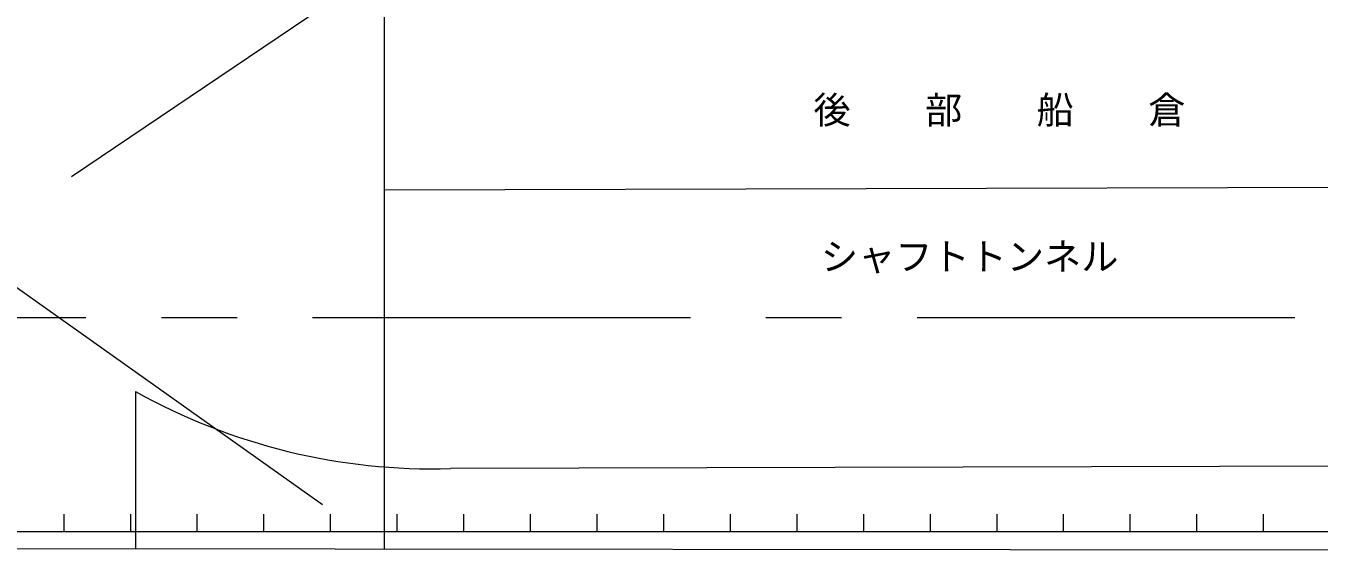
# Model space of a CAD drawing. Units: millimetres, scale not verified. Extents: x -51050 to 51050, y -29700 to 29700.
# Drawn here: x -35272 to -24405, y -19367 to -14950 of the extents above; entities that cross this region are included whole.
import ezdxf
from ezdxf.enums import TextEntityAlignment as Align

# ---------------------------------------------------------------- set-up
doc = ezdxf.new("R2010")
doc.units = ezdxf.units.MM
doc.header["$LTSCALE"] = 100
doc.linetypes.add('USER1', pattern=[50.8, 31.75, -6.35, 6.35, -6.35])
for name, color, linetype, lineweight in [('0-2_sunpou', 7, 'Continuous', 18), ('0-3_keijou', 7, 'Continuous', 18), ('0-6_center', 7, 'USER1', 18)]:
    doc.layers.add(name, color=color, linetype=linetype, lineweight=lineweight)
doc.layers.add('0-5_text', color=7, linetype='Continuous')
doc.styles.add('ＭＳ ゴシック', font='')
doc.styles.get('ＭＳ ゴシック').set_extended_font_data('MS Gothic')

msp = doc.modelspace()

# ---------------------------------------------------------------- linework, layer by layer
at = {"layer": '0-2_sunpou'}
for p, q in [((-34954.5, -19056), (-34954.5, -19201)), ((-34394.5, -19056), (-34394.5, -19201)), ((-33834.5, -19056), (-33834.5, -19201)), ((-33274.5, -19056), (-33274.5, -19201)), ((-32714.5, -19056), (-32714.5, -19201)), ((-32154.5, -19056), (-32154.5, -19201)), ((-31594.5, -19056), (-31594.5, -19201)), ((-31034.5, -19056), (-31034.5, -19201)), ((-30474.5, -19056), (-30474.5, -19201)), ((-29914.5, -19056), (-29914.5, -19201)), ((-29354.5, -19056), (-29354.5, -19201)), ((-28794.5, -19056), (-28794.5, -19201)), ((-28234.5, -19056), (-28234.5, -19201)), ((-27674.5, -19056), (-27674.5, -19201)), ((-27114.5, -19056), (-27114.5, -19201)), ((-26554.5, -19056), (-26554.5, -19201)), ((-25994.5, -19056), (-25994.5, -19201)), ((-25434.5, -19056), (-25434.5, -19201)), ((-24874.5, -19056), (-24874.5, -19201)), ((-43083.2, -19201), (29321.6, -19201))]:
    msp.add_line(p, q, dxfattribs=at)
at = {"layer": '0-3_keijou'}
for p, q in [((-32258.4, -19346.6), (-32258.4, -14443.3)), ((-21521.3, -16302.9), (-32258.4, -16331.9)), ((-34352.2, -18023.6), (-34352.2, -19344.3)), ((21321.8, -18529.8), (-31704.5, -18672.8)), ((-39320.2, -19338.8), (-14296.2, -19366.6))]:
    msp.add_line(p, q, dxfattribs=at)
msp.add_arc((-31853.4, -13556.5), 5118.5, 240.77829, 271.66646, dxfattribs=at)
at = {"layer": '0-6_center'}
for p, q in [((-39508.5, -14192.3), (-32258.4, -19346.6)), ((-32258.4, -14443.3), (-39507.6, -19340.4)), ((-14448.1, -17404.4), (-39355.1, -17404.4))]:
    msp.add_line(p, q, dxfattribs=at)

# ---------------------------------------------------------------- texts
at = {"layer": '0-5_text', "style": 'ＭＳ ゴシック'}
for s, p in [('後\u3000\u3000部\u3000\u3000船\u3000\u3000倉', (-28654, -15841.2)), ('シャフトトンネル', (-28591.5, -17073.7))]:
    msp.add_text(s, height=229.1, dxfattribs=at).set_placement(p, align=Align.BOTTOM_LEFT)

doc.saveas('drawing.dxf')
